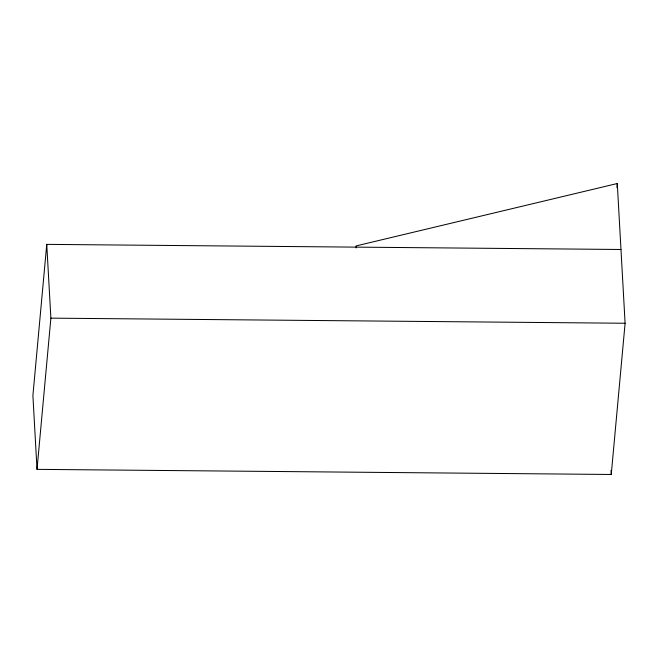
<?xml version="1.0" encoding="UTF-8"?>
<svg xmlns="http://www.w3.org/2000/svg" width="658" height="658" viewBox="0 0 658 658"><rect width="100%" height="100%" fill="white"/><g stroke="black" fill="none" stroke-linecap="round" stroke-linejoin="round"><path stroke-width="0.99" d="M620.979 249.489L46.751 244.373L32.9 395.598L37.021 469.36L611.249 474.476L625.1 323.251L617.286 183.524L356.068 245.928L356.184 247.959M37.021 469.36L50.88 318.143L46.751 244.373M616.916 187.612L617.286 183.524M50.88 318.143L625.1 323.251M611.019 470.38L611.249 474.476"/></g></svg>
